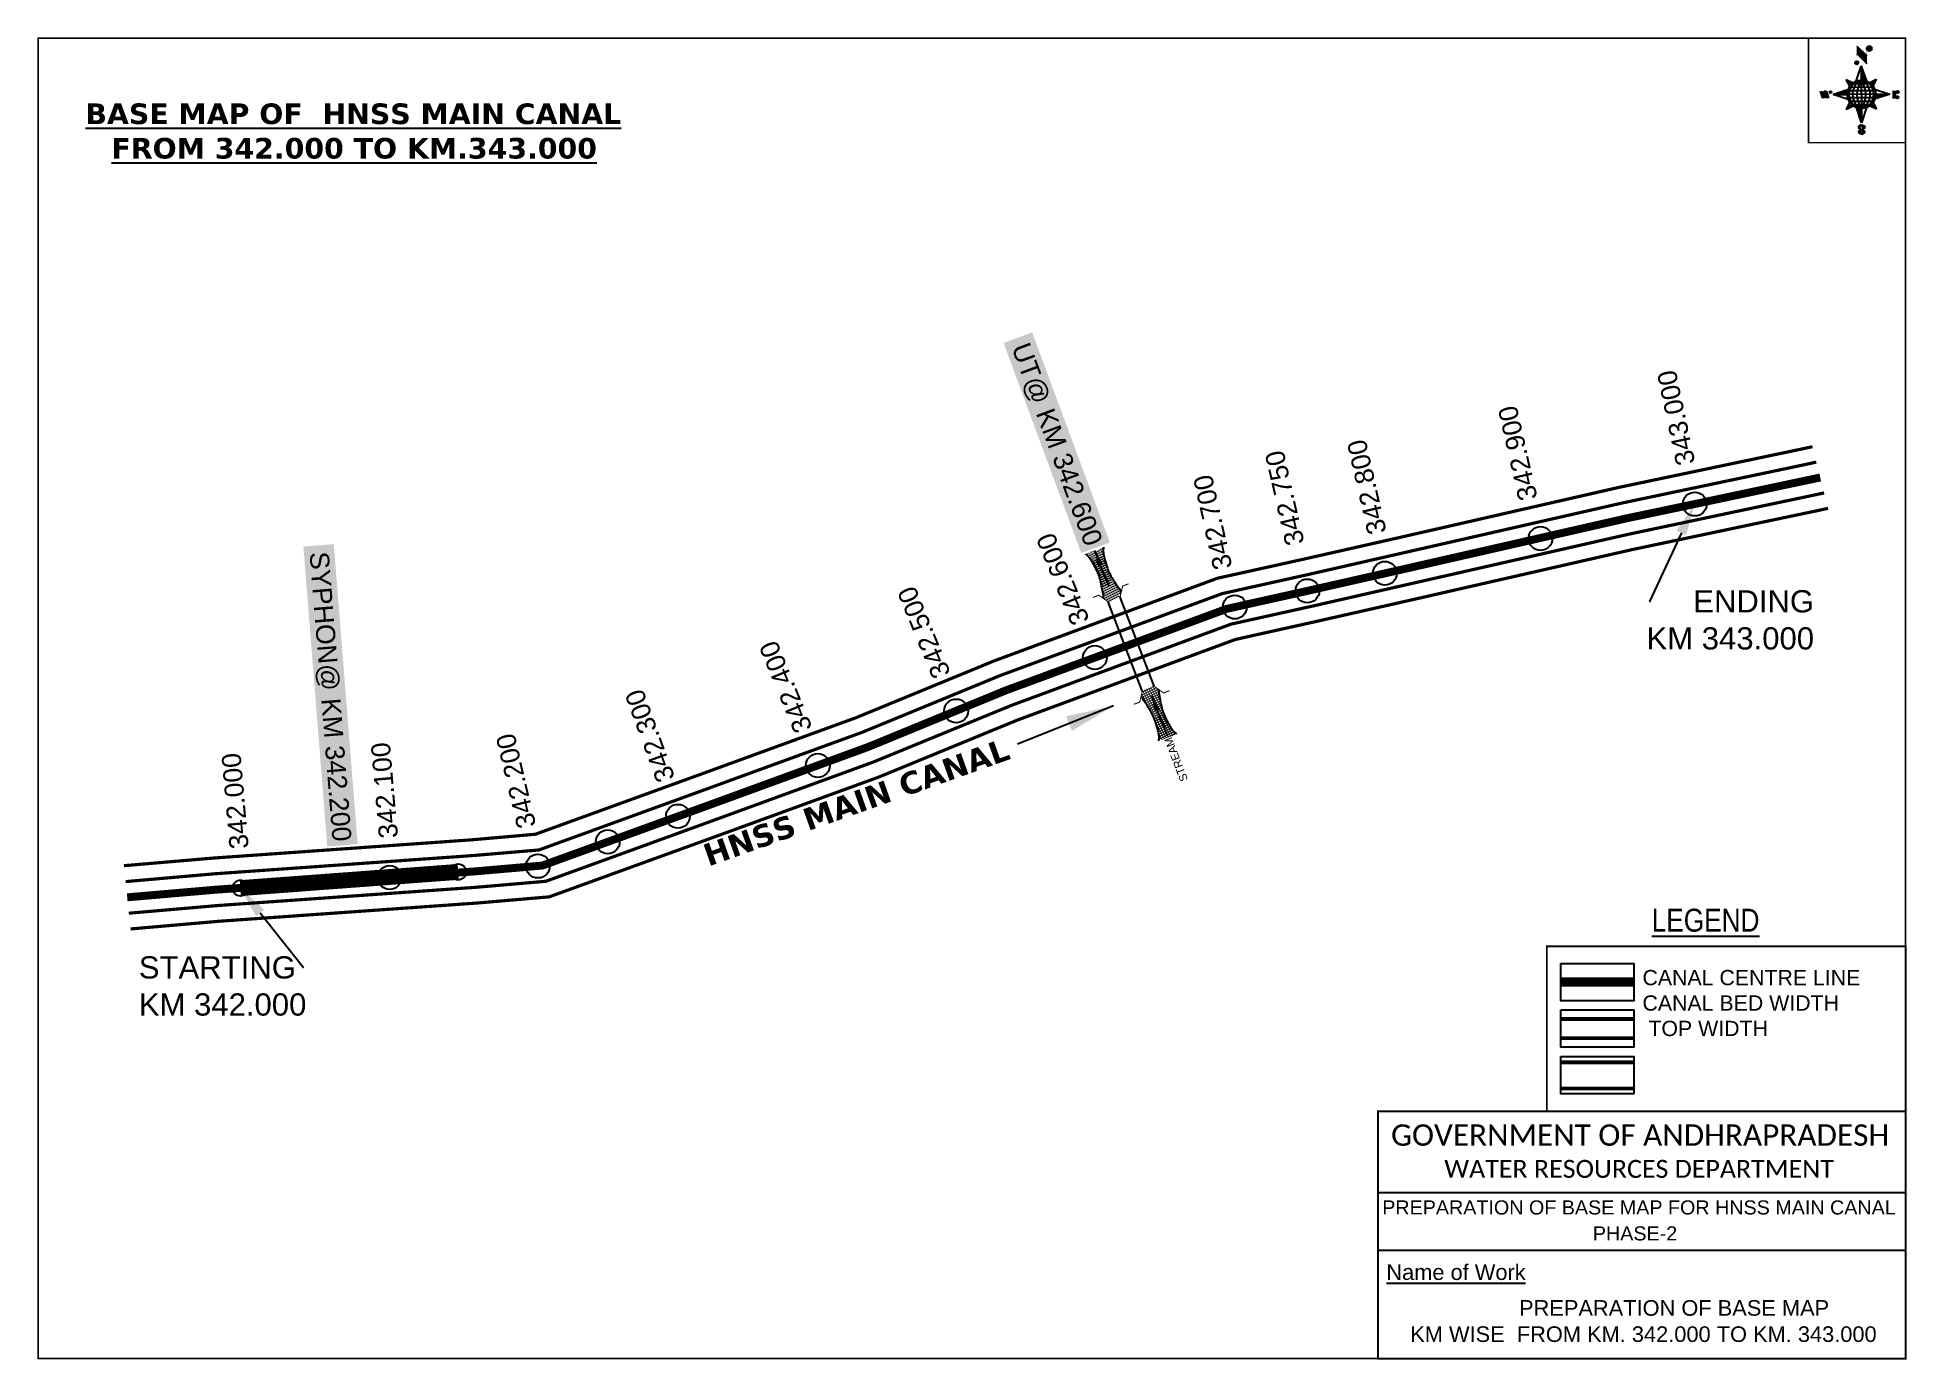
# Model space of a CAD drawing. Header units: inches. Extents: x 802935 to 804112, y 1568605 to 1569437.
import ezdxf
from ezdxf import colors
from ezdxf.entities.mleader import LeaderData, LeaderLine
from ezdxf.enums import TextEntityAlignment as Align
from ezdxf.math import Vec2, Vec3

# ---------------------------------------------------------------- set-up
doc = ezdxf.new("R2010")
doc.units = ezdxf.units.IN
doc.header["$LTSCALE"] = 15
doc.header["$MEASUREMENT"] = 0
doc.header["$PDMODE"] = 32
doc.header["$PDSIZE"] = 15
doc.linetypes.add('HIDDEN2', pattern=[0.1875, 0.125, -0.0625])
for name, color, linetype in [('AQUADUCT', 1, 'Continuous'), ('bord', 1, 'Continuous'), ('CANAL1', 7, 'Continuous'), ('CSMark', 72, 'Continuous'), ('DCBMS', 232, 'Continuous'), ('PAGE', 7, 'Continuous'), ('STRUCTURE', 5, 'Continuous'), ('TEXT', 6, 'Continuous')]:
    doc.layers.add(name, color=color, linetype=linetype)
doc.styles.add('ARIALN', font='ARIALN.TTF')
doc.styles.get("Standard").update_dxf_attribs({"font": 'arial.ttf'})
doc.dimstyles.get("Standard").update_dxf_attribs({"dimtxt": 20, "dimasz": 0.18, "dimexe": 0.18, "dimexo": 0.0625, "dimgap": 0.09, "dimtad": 0, "dimtih": 1, "dimtoh": 1, "dimdec": 4, "dimzin": 0, "dimdsep": 46, "dimtxsty": 'Standard', "dimcen": 0.09, "dimadec": 0, "dimazin": 0, "dimtfac": 1, "dimtdec": 4, "dimtofl": 0, "dimtmove": 0, "dimatfit": 3, "dimfxl": 1, "dimtolj": 1, "dimtzin": 0, "dimarcsym": 0})
pattern_1 = [(267.297113149, (-8720374.938, 50637915.138), (10.5367255337, -0.497431438), [])]
pattern_2 = [(357.297113149, (-8720374.938, 50637915.138), (0.497431438, 10.5367255337), [])]

# ---------------------------------------------------------------- blocks, each defined once
blk = doc.blocks.new('*X26')
at = {"color": 0, "linetype": 'Continuous'}
for p, q in [((6321.6, 240.5), (6322.3, 241.2)), ((6321.6, 240.3), (6322.3, 241)), ((6321.6, 240.1), (6322.3, 240.8)), ((6321.6, 239.9), (6322.4, 240.7)), ((6321.6, 239.8), (6322.4, 240.6)), ((6321.6, 239.6), (6322.5, 240.5)), ((6321.6, 239.4), (6322.5, 240.3)), ((6321.6, 239.2), (6322.6, 240.2)), ((6321.7, 239.1), (6322.6, 240.1)), ((6321.8, 240.8), (6322.4, 241.4)), ((6321.8, 239), (6322.7, 240)), ((6321.8, 239), (6322.8, 239.9)), ((6321.9, 238.9), (6322.9, 239.8)), ((6322, 238.8), (6323, 239.7)), ((6322.1, 241.3), (6322.4, 241.6)), ((6322.1, 238.7), (6323.1, 239.6)), ((6322.2, 238.6), (6323.1, 239.6)), ((6322.3, 238.5), (6323.2, 239.5)), ((6322.4, 238.5), (6323.3, 239.4)), ((6322.5, 238.4), (6323.4, 239.3)), ((6322.7, 238.4), (6323.6, 239.3)), ((6322.8, 238.3), (6323.7, 239.2)), ((6322.9, 238.3), (6323.8, 239.1)), ((6323.1, 238.2), (6323.9, 239.1)), ((6323.2, 238.2), (6324, 239)), ((6323.3, 238.2), (6324.2, 239)), ((6323.5, 238.1), (6324.3, 238.9)), ((6323.7, 238.1), (6324.4, 238.9)), ((6323.8, 238.1), (6324.6, 238.8)), ((6324.1, 238.2), (6324.7, 238.8)), ((6324.3, 238.3), (6324.9, 238.8)), ((6324.6, 238.3), (6325.1, 238.8)), ((6324.8, 238.4), (6325.2, 238.8)), ((6325.1, 238.5), (6325.4, 238.8)), ((6325.4, 238.6), (6325.6, 238.8))]:
    blk.add_line(p, q, dxfattribs=at)
blk = doc.blocks.new('*X25')
at = {"color": 0, "linetype": 'Continuous'}
for p, q in [((6324.4, 240.3), (6324.5, 240.4)), ((6324.6, 240.3), (6324.8, 240.5)), ((6324.7, 240.2), (6325, 240.5)), ((6324.8, 240.2), (6325.2, 240.6)), ((6325, 240.1), (6325.5, 240.6)), ((6325.1, 240.1), (6325.6, 240.6)), ((6325.2, 240), (6325.8, 240.6)), ((6325.3, 240), (6326, 240.6)), ((6325.4, 239.9), (6326.1, 240.6)), ((6325.5, 239.8), (6326.2, 240.5)), ((6325.6, 239.8), (6326.3, 240.5)), ((6325.7, 239.7), (6326.5, 240.4)), ((6325.9, 239.6), (6326.6, 240.3)), ((6326, 239.5), (6326.7, 240.3)), ((6326, 239.4), (6326.8, 240.2)), ((6326.1, 239.3), (6327, 240.2)), ((6326.2, 239.3), (6327.1, 240.1)), ((6326.3, 239.2), (6327.1, 240)), ((6326.4, 239.1), (6327.2, 239.9)), ((6326.5, 239), (6327.3, 239.8)), ((6326.5, 238.9), (6327.4, 239.7)), ((6326.6, 238.8), (6327.5, 239.6)), ((6326.7, 238.7), (6327.5, 239.5)), ((6326.8, 238.6), (6327.6, 239.4)), ((6326.8, 238.5), (6327.7, 239.3)), ((6326.8, 236.5), (6327.4, 237)), ((6326.9, 238.3), (6327.8, 239.2)), ((6326.9, 238.2), (6327.9, 239.1)), ((6326.9, 236.8), (6327.6, 237.4)), ((6327, 238.1), (6327.8, 239)), ((6327, 237.9), (6327.8, 238.8)), ((6327, 237.8), (6327.8, 238.6)), ((6327, 237.6), (6327.8, 238.4)), ((6327, 237.4), (6327.8, 238.2)), ((6327, 237.3), (6327.8, 238)), ((6327, 237.1), (6327.8, 237.9))]:
    blk.add_line(p, q, dxfattribs=at)
blk = doc.blocks.new('H')
at = {"layer": 'bord', "extrusion": (0.000427885, 0.004792, 0.999988)}
h = blk.add_hatch(dxfattribs=at)
h.set_pattern_fill('LINE', color=8, scale=84.387686, angle=-2.7029, style=0)
h.set_pattern_definition(pattern_2)
h.paths.add_polyline_path([(-492, 786, -0.090992), (-448, 775), (-486, 912)])
h = blk.add_hatch(dxfattribs=at)
h.set_pattern_fill('LINE', color=8, scale=84.387686, angle=-92.7029, style=0)
h.set_pattern_definition(pattern_1)
h.paths.add_polyline_path([(-625, 665, -0.090992), (-615, 710), (-751, 671)])
h = blk.add_hatch(dxfattribs=at)
h.set_pattern_fill('LINE', color=8, scale=84.387686, angle=-2.7029, style=0)
h.set_pattern_definition(pattern_2)
h.paths.add_polyline_path([(-504, 533, -0.090992), (-549, 543), (-510, 406)])
h = blk.add_hatch(dxfattribs=at)
h.set_pattern_fill('LINE', color=8, scale=84.387686, angle=-92.7029, style=0)
h.set_pattern_definition(pattern_1)
h.paths.add_polyline_path([(-246, 647), (-372, 653, -0.090992), (-382, 609)])
for p, q in [((-519, 1020, -1217), (-435, 927, -1216)), ((-516, 1087, -1217), (-432, 994, -1217)), ((-538, 774, -1216), (-487, 906, -1216)), ((-487, 906, -1216), (-493, 780, -1216)), ((-487, 906, -1216), (-448, 769, -1216)), ((-865, 701, -1215), (-847, 638, -1215)), ((-847, 700, -1215), (-829, 637, -1215)), ((-829, 699, -1215), (-811, 636, -1215)), ((-829, 699, -1215), (-811, 698, -1215)), ((-811, 698, -1215), (-794, 635, -1215)), ((-752, 665, -1215), (-615, 704, -1215)), ((-627, 794, -1216), (-567, 760, -1216)), ((-627, 794, -1216), (-584, 747, -1215)), ((-599, 731, -1215), (-627, 794, -1216)), ((-421, 753, -1216), (-359, 781, -1216)), ((-359, 781, -1216), (-405, 739, -1216)), ((-359, 781, -1216), (-392, 721, -1215)), ((-379, 693, -1215), (-246, 641, -1215)), ((-213, 669, -1215), (-217, 601, -1215)), ((-752, 665, -1215), (-625, 659, -1215)), ((-619, 614, -1215), (-752, 665, -1215)), ((-639, 526, -1214), (-606, 585, -1215)), ((-639, 526, -1214), (-593, 568, -1215)), ((-577, 553, -1215), (-639, 526, -1214)), ((-511, 400, -1214), (-549, 537, -1214)), ((-460, 533, -1215), (-511, 400, -1214)), ((-505, 527, -1214), (-511, 400, -1214)), ((-371, 513, -1214), (-431, 546, -1215)), ((-371, 513, -1214), (-414, 560, -1215)), ((-399, 576, -1215), (-371, 513, -1214)), ((-246, 641, -1215), (-383, 603, -1215)), ((-373, 647, -1215), (-246, 641, -1215)), ((-197, 600, -1215), (-194, 668, -1215))]:
    blk.add_line(p, q, dxfattribs=at)
at = {"layer": 'bord', "color": 8, "linetype": 'ByBlock', "extrusion": (0.000427885, 0.004792, 0.999988)}
for p, q in [((-375, 679, -1215), (-620, 691, -1215)), ((-386, 711, -1215), (-605, 722, -1215)), ((-411, 744, -1216), (-578, 752, -1216)), ((-493, 780, -1216), (-505, 527, -1214)), ((-373, 647, -1215), (-625, 659, -1215)), ((-378, 616, -1215), (-623, 628, -1215)), ((-392, 585, -1215), (-611, 595, -1215)), ((-420, 555, -1215), (-587, 562, -1215))]:
    blk.add_line(p, q, dxfattribs=at)
at = {"layer": 'bord', "extrusion": (0.000427885, 0.004792, 0.999988), "elevation": -1212}
for points, const_width in [([(-522, 960), (-516, 1093)], 1.61), ([(-434, 933), (-428, 1066)], 1.61), ([(-870, 707), (-846, 706)], 0.642), ([(-829, 643), (-821, 678)], 0.642), ([(-793, 641), (-782, 694)], 0.642), ([(-223, 676), (-174, 673)], 0.706), ([(-829, 643), (-855, 644)], 0.642), ([(-811, 642), (-784, 641)], 0.642), ([(-177, 605), (-226, 607)], 0.706), ([(-195, 645), (-185, 644)], 0.706)]:
    blk.add_lwpolyline(points, dxfattribs=dict(at, const_width=const_width))
for points, const_width in [([(-414, 1073, 1), (-398, 1058, 1)], 22.3), ([(-530, 950, 1), (-520, 939, 1)], 14.8), ([(-776, 697, 1), (-769, 690, 1)], 8.9), ([(-180, 618, 1), (-173, 611, 1)], 9.79), ([(-178, 667, 1), (-171, 660, 1)], 9.79), ([(-490, 362, 1), (-498, 369, 1)], 11.1), ([(-525, 322, 1), (-533, 329, 1)], 11.1)]:
    blk.add_lwpolyline(points, format="xyb", close=True, dxfattribs=dict(at, const_width=const_width))
for points in [[(-537, 317), (-531, 310), (-520, 307), (-505, 307), (-494, 310), (-486, 318), (-487, 326), (-491, 333), (-494, 336), (-503, 341), (-522, 347), (-530, 352), (-534, 355), (-537, 363), (-537, 373), (-530, 381), (-520, 384), (-504, 384), (-493, 380), (-487, 373)], [(-522, 348), (-526, 354), (-528, 361), (-528, 371), (-526, 375), (-521, 381), (-515, 384)], [(-505, 307), (-499, 312), (-497, 319), (-497, 327), (-501, 335), (-509, 343)]]:
    blk.add_lwpolyline(points, dxfattribs=at)
at = {"layer": 'bord', "extrusion": (0.000427885, 0.004792, 0.999988)}
for centre, radius in [((-406, 1065, -1212), 22.3), ((-525, 944, -1212), 14.8), ((-773, 694, -1212), 8.9), ((-498, 659, -1212), 127), ((-177, 615, -1212), 9.79), ((-174, 663, -1212), 9.79), ((-494, 365, -1212), 11.1), ((-529, 325, -1212), 11.1)]:
    blk.add_circle(centre, radius, dxfattribs=at)
at = {"layer": 'bord', "color": 8, "linetype": 'ByBlock', "extrusion": (0.000427885, 0.004792, 0.999988)}
for centre, radius, start, end in [((-482, 658, -1212), 128, 94.9254, 259.6691), ((-437, 656, -1212), 141, 113.2864, 241.308), ((-316, 651, -1212), 222, 142.5892, 212.0053), ((-560, 662, -1212), 141, 293.2864, 61.308), ((-681, 668, -1212), 222, 322.5892, 32.0053), ((-515, 660, -1212), 128, 274.9254, 79.6691)]:
    blk.add_arc(centre, radius, start, end, dxfattribs=at)
at = {"layer": 'bord', "extrusion": (0.000427885, 0.004792, 0.999988)}
for points in [[(-516, 1093, -1212), (-431, 1000, -1212), (-519, 1026, -1212), (-434, 933, -1212)], [(-864, 707, -1212), (-846, 706, -1212), (-846, 644, -1212), (-829, 643, -1212)], [(-829, 705, -1212), (-811, 704, -1212), (-811, 642, -1212), (-793, 641, -1212)], [(-193, 674, -1212), (-197, 606, -1212), (-213, 675, -1212), (-216, 607, -1212)]]:
    blk.add_solid(points, dxfattribs=at)
at = {"layer": 'bord', "extrusion": (0.000427885, 0.004792, 0.999988), "xscale": 7.977342409717546, "yscale": 7.977342408231451, "zscale": 7.977342408476333, "rotation": 138.0840426661453}
for name, p in [('*X25', (38301, -31929, -1212)), ('*X26', (38314, -31951, -1212))]:
    blk.add_blockref(name, p, dxfattribs=at)
blk = doc.blocks.new('UT')
at = {"layer": 'STRUCTURE'}
h = blk.add_hatch(dxfattribs=at)
h.set_pattern_fill('DASH', color=150, scale=8, angle=-39.6278, style=0)
h.set_pattern_definition([(320.372247933, (-4370.464, -6260.8811), (1.40800153113, 0.132407282), [1, -1])])
h.paths.add_polyline_path([(765163, 1700681.9), (765165.6, 1700680.6), (765167.2, 1700680.3), (765169.1, 1700680), (765172.4, 1700679.6), (765176.4, 1700679.3), (765179.5, 1700679.5), (765183.1, 1700679.9), (765187.7, 1700680.9), (765188.9, 1700681.2), (765193.1, 1700682.2), (765196.1, 1700680.2), (765196.1, 1700672.2), (765193.1, 1700670.2), (765190.5, 1700670.8), (765188.1, 1700671.3), (765185.5, 1700671.8), (765183.6, 1700672.1), (765181, 1700672.5), (765180.3, 1700672.5), (765178.5, 1700672.6), (765176.7, 1700672.6), (765174.6, 1700672.5), (765172.5, 1700672.3), (765170.4, 1700672), (765168.5, 1700671.7), (765166.1, 1700671.2), (765165, 1700670.8), (765163, 1700669.7)])
h.paths.add_polyline_path([(765259.1, 1700682.2), (765256.1, 1700680.2), (765256.1, 1700672.2), (765259.1, 1700670.2), (765261.9, 1700671), (765264.4, 1700671.6), (765266.4, 1700672), (765269.1, 1700672.5), (765272.7, 1700673), (765276.1, 1700673.1), (765278.6, 1700672.9), (765281.2, 1700672.7), (765283.9, 1700672.3), (765286.4, 1700671.9), (765288, 1700671.3), (765289.2, 1700670.6), (765289.1, 1700682.7), (765287.6, 1700681.8), (765285.7, 1700681.2), (765283, 1700680.7), (765281.2, 1700680.4), (765276.7, 1700679.9), (765272.7, 1700679.9), (765268.7, 1700680.3), (765264.8, 1700681), (765261.2, 1700681.7)])
at = {"layer": 'STRUCTURE', "color": 150, "const_width": 0.628}
for points in [[(765190.1, 1700688.2), (765190.1, 1700684.2), (765196.1, 1700680.2), (765256.1, 1700680.2), (765262.1, 1700684.2), (765262.1, 1700688.2)], [(765190.1, 1700664.2), (765190.1, 1700668.2), (765196.1, 1700672.2), (765256.1, 1700672.2), (765262.1, 1700668.2), (765262.1, 1700664.2)]]:
    blk.add_lwpolyline(points, dxfattribs=at)
at = {"layer": 'STRUCTURE', "color": 150}
for points in [[(765196.1, 1700680.2), (765256.1, 1700680.2)], [(765196.1, 1700672.2), (765256.1, 1700672.2)], [(765196.1, 1700672.2), (765256.1, 1700672.2)]]:
    blk.add_lwpolyline(points, dxfattribs=at)
at = {"layer": 'STRUCTURE', "color": 0}
blk.add_circle((765226.1, 1700676.2), 1.89, dxfattribs=at)
at = {"layer": 'STRUCTURE', "color": 150}
for points in [[(765163, 1700681.9), (765164.4, 1700681.1), (765167.9, 1700680.2), (765171.2, 1700679.8), (765176.1, 1700679.4), (765184.7, 1700680.3), (765193.1, 1700682.2)], [(765289.1, 1700682.7), (765287.8, 1700681.9), (765284.3, 1700680.9), (765280.9, 1700680.4), (765276.1, 1700679.8), (765267.4, 1700680.5), (765259.1, 1700682.2)], [(765163, 1700669.7), (765164.3, 1700670.6), (765167.8, 1700671.6), (765171.2, 1700672.1), (765176, 1700672.6), (765184.7, 1700672), (765193.1, 1700670.2)], [(765289.2, 1700670.6), (765287.8, 1700671.4), (765284.2, 1700672.3), (765280.9, 1700672.7), (765276.1, 1700673.1), (765267.4, 1700672.2), (765259.1, 1700670.2)]]:
    blk.add_spline(points, degree=3, dxfattribs=at)
at = {"layer": 'STRUCTURE', "color": 0}
blk.add_text('STREAM', height=5, dxfattribs=at).set_placement((765148.2, 1700675.8), align=Align.MIDDLE_CENTER)
for points in [[(765190.9, 1700676), (765164.2, 1700675.8)], [(765289.3, 1700676.7), (765265.4, 1700676.4)]]:
    blk.add_leader(points, dimstyle='Standard', override={"dimasz": 10, "dimgap": 0.09, "dimtad": 0}, dxfattribs=at)

msp = doc.modelspace()

# ---------------------------------------------------------------- linework, layer by layer
at = {"color": 3}
for centre in [(803200, 1568912), (803062.9, 1568901.8)]:
    msp.add_circle(centre, 5, dxfattribs=at)
at = {"layer": 'CANAL1', "color": 200, "const_width": 2}
for points in [[(802989.6, 1568915.9), (803045.8, 1568920.7), (803208.7, 1568932.2), (803248.6, 1568935.7), (803348.1, 1568971.8), (803450.5, 1569009.1), (803537.3, 1569044.8), (803677.8, 1569096.8), (803731.6, 1569108.7), (803790.9, 1569122.1), (803930.1, 1569153.9), (804046.3, 1569178.3), (804052.3, 1569179.6)], [(802993.8, 1568876.1), (803049, 1568880.9), (803211.8, 1568892.4), (803257.3, 1568896.3), (803361.8, 1568934.2), (803465, 1568971.8), (803551.8, 1569007.5), (803689.2, 1569058.3), (803740.4, 1569069.7), (803799.7, 1569083.1), (803938.7, 1569114.8), (804054.7, 1569139.2), (804062.1, 1569140.8)]]:
    msp.add_lwpolyline(points, dxfattribs=at)
at = {"layer": 'CANAL1', "color": 1, "linetype": 'HIDDEN2', "ltscale": 8, "const_width": 5}
msp.add_lwpolyline([(802991.7, 1568896), (803047.4, 1568900.8), (803132, 1568906.8), (803210.3, 1568912.3), (803253, 1568916), (803355, 1568953), (803457.7, 1568990.5), (803544.6, 1569026.2), (803623.5, 1569055.3), (803683.5, 1569077.5), (803734.7, 1569088.9), (803795.3, 1569102.6), (803934.4, 1569134.3), (803978.2, 1569143.5), (804050.5, 1569158.8), (804057.2, 1569160.2)], dxfattribs=at)
at = {"layer": 'CANAL1', "color": 5, "const_width": 2}
for points in [[(802990.7, 1568905.9), (803046.6, 1568910.8), (803209.5, 1568922.3), (803250.8, 1568925.8), (803351.5, 1568962.4), (803454.1, 1568999.8), (803540.9, 1569035.5), (803680.7, 1569087.1), (803733.8, 1569098.9), (803793.1, 1569112.4), (803932.3, 1569144.1), (804048.4, 1569168.5), (804054.7, 1569169.9)], [(802992.7, 1568886), (803048.2, 1568890.8), (803211.1, 1568902.3), (803255.2, 1568906.1), (803358.4, 1568943.6), (803461.4, 1568981.2), (803548.2, 1569016.8), (803686.3, 1569067.9), (803738.2, 1569079.4), (803797.5, 1569092.9), (803936.6, 1569124.5), (804052.6, 1569149), (804059.6, 1569150.5)]]:
    msp.add_lwpolyline(points, dxfattribs=at)
at = {"layer": 'CANAL1', "color": 1, "linetype": 'HIDDEN2', "ltscale": 100, "const_width": 6, "elevation": -0.4}
msp.add_lwpolyline([(803939.9, 1568842.7), (803893.9, 1568842.7)], dxfattribs=at)
at = {"layer": 'CANAL1', "color": 5, "const_width": 2.4, "elevation": -0.4}
for points in [[(803939.9, 1568819.4), (803893.9, 1568819.4)], [(803939.9, 1568807.4), (803893.9, 1568807.4)]]:
    msp.add_lwpolyline(points, dxfattribs=at)
at = {"layer": 'CANAL1', "color": 200, "const_width": 2.4, "elevation": -0.4}
for points in [[(803939.9, 1568792.2), (803893.9, 1568792.2)], [(803939.9, 1568775.7), (803893.9, 1568775.7)]]:
    msp.add_lwpolyline(points, dxfattribs=at)
at = {"layer": 'CSMark', "color": 3}
for p in [(803978.2, 1569143.5), (803881.1, 1569121.8), (803783.2, 1569099.9), (803734.4, 1569088.8), (803688.7, 1569078.7), (803600.7, 1569046.9), (803513.4, 1569013.3), (803426.3, 1568979), (803338.3, 1568947), (803294.1, 1568930.9), (803156.9, 1568908.5), (803250.2, 1568915.7)]:
    msp.add_point(p, dxfattribs=at)
at = {"layer": 'PAGE', "const_width": 1}
msp.add_lwpolyline([(802935.7, 1568605.7), (804110.9, 1568605.7), (804110.9, 1569436.7), (802935.7, 1569436.7), (802935.7, 1568605.7)], dxfattribs=at)
at = {"layer": 'PAGE'}
for points, const_width in [([(804110.9, 1569436.7), (804049.8, 1569436.7), (804049.8, 1569370.9), (804110.9, 1569370.9)], 1), ([(803885.1, 1568865.1), (804110.9, 1568865.1), (804110.9, 1568761.3), (803885.1, 1568761.3)], 1.2), ([(803778.8, 1568761.3), (804110.9, 1568761.3), (804110.9, 1568605.7), (803778.8, 1568605.7)], 1.2)]:
    msp.add_lwpolyline(points, close=True, dxfattribs=dict(at, const_width=const_width))
at = {"layer": 'PAGE', "elevation": -0.4}
for points in [[(803893.9, 1568854.4), (803939.9, 1568854.4), (803939.9, 1568830.9), (803893.9, 1568830.9)], [(803893.9, 1568825.2), (803939.9, 1568825.2), (803939.9, 1568801.7), (803893.9, 1568801.7)], [(803893.9, 1568795.9), (803939.9, 1568795.9), (803939.9, 1568772.4), (803893.9, 1568772.4)]]:
    msp.add_lwpolyline(points, close=True, dxfattribs=at)
at = {"layer": 'PAGE'}
for points in [[(803778.8, 1568710.3), (804110.9, 1568710.3)], [(803778.8, 1568674), (804110.9, 1568674)]]:
    msp.add_lwpolyline(points, dxfattribs=at)
at = {"layer": 'STRUCTURE', "color": 4, "const_width": 10}
msp.add_lwpolyline([(803200, 1568912), (803062.9, 1568901.8)], dxfattribs=at)

# ---------------------------------------------------------------- block references
at = {"layer": 'AQUADUCT', "color": 1, "xscale": 0.0703495379661093, "yscale": 0.07034953800030053, "zscale": 0.07034953795990817, "rotation": 3.078330607406165}
msp.add_blockref('H', (804120.6, 1569357.3, 85.4), dxfattribs=at)
at = {"layer": 'STRUCTURE', "color": 0, "rotation": 110.9843921392804}
msp.add_blockref('UT', (2665545.4, 1463615.9), dxfattribs=at)

# ---------------------------------------------------------------- texts
at = {"layer": 'CANAL1', "insert": (803351.9, 1568928.2), "char_height": 14, "width": 205.129, "attachment_point": 1, "rotation": 19.5993}
msp.add_mtext('\\pi0.96322;{\\fVerdana|b1|i0|c0|p34;HNSS MAIN CANAL}', dxfattribs=at)
at = {"layer": 'CSMark', "color": 1}
for s, rotation, p in [('343.000', 101.8939, (803972.7, 1569168.1)), ('342.900', 102.8282, (803873.5, 1569145.9)), ('342.750', 102.8282, (803726.8, 1569117.7)), ('342.800', 102.8282, (803778.5, 1569124.6)), ('342.700', 102.5207, (803681.4, 1569102.4)), ('342.600', 112.3331, (803592, 1569068.2)), ('342.500', 112.3331, (803504.6, 1569034.6)), ('342.400', 112.3331, (803417.6, 1569000.3)), ('342.300', 110.0215, (803331, 1568969.1)), ('342.200', 103.271, (803243.3, 1568939.7)), ('342.000', 94.9604, (803062.2, 1568926.4)), ('342.100', 94.9604, (803156.2, 1568933.1))]:
    msp.add_text(s, height=12, rotation=rotation, dxfattribs=at).set_placement(p, align=Align.MIDDLE_LEFT)
at = {"layer": 'PAGE', "extrusion": (0.000201441, 0.004807, 0.999988), "style": 'ARIALN'}
msp.add_text('%%ULEGEND', height=14.4, rotation=359.9999, dxfattribs=at).set_placement((803985, 1568862.7, 7703.3), align=Align.MIDDLE)
at = {"layer": 'PAGE', "extrusion": (0.000201441, 0.004807, 0.999988)}
for s, height, p in [('PREPARATION OF BASE MAP FOR HNSS MAIN CANAL', 8.878, (803781.5, 1568677.5, 7702.4)), ('%%UName of Work', 9.822, (803784.1, 1568636.3, 7701))]:
    msp.add_text(s, height=height, rotation=359.9999, dxfattribs=at).set_placement(p)
for s, height, p in [('PHASE-2', 8.88, (803940.6, 1568665.6, 7702.3)), ('PREPARATION OF BASE MAP', 9.822, (803965.2, 1568618.7, 7701.1)), ('KM WISE  FROM KM. 342.000 TO KM. 343.000', 9.822, (803945.9, 1568602.2, 7701.1))]:
    msp.add_text(s, height=height, rotation=359.9999, dxfattribs=at).set_placement(p, align=Align.MIDDLE_CENTER)
at = {"layer": 'PAGE', "extrusion": (0.000201441, 0.004807, 0.999988), "attachment_point": 1, "text_direction": (1, -1e-06, -0.000201)}
for s, insert, char_height, width in [('CANAL CENTRE LINE CANAL BED WIDTH {\\H2.3717x; }\\P TOP WIDTH{\\H1.9152x; }', (803945.3, 1568850.3, -0.4), 9.6, 168.926), ('\\pi3.5885;{\\fCalibri|b0|i0|c0|p34;\\H1.3333x;GOVERNMENT OF ANDHRAPRADESH\\P\\pi37.073;\\H0.83998x;WATER RESOURCES DEPARTMENT}', (803783.5, 1568753.1, -1.3), 10.059, 321.276)]:
    msp.add_mtext(s, dxfattribs=dict(at, insert=insert, char_height=char_height, width=width))
at = {"layer": 'STRUCTURE', "color": 5, "char_height": 12, "attachment_point": 1, "bg_fill": 1, "box_fill_scale": 1.3, "bg_fill_color": 7, "bg_fill_true_color": 16777215, "bg_fill_transparency": 4390977}
for s, insert, width, rotation in [('\\pi0.71894;UT@ KM 342.600', (803559.1, 1569246.9), 133.741, 290.2907), ('\\pi0.43653;SYPHON@ KM 342.200', (803118.4, 1569114.4), 182.191, 274.556)]:
    msp.add_mtext(s, dxfattribs=dict(at, insert=insert, width=width, rotation=rotation))
at = {"layer": 'TEXT', "color": 1, "insert": (802943.6, 1569395.6), "char_height": 13, "width": 379.826, "attachment_point": 1}
msp.add_mtext('\\pi21.755;{\\fVerdana|b1|i0|c0|p34;\\LBASE MAP OF  HNSS MAIN CANAL \\P\\pi38.16;FROM 342.000 TO KM.343.000}', dxfattribs=at)

# ---------------------------------------------------------------- leaders
at = {"layer": 'CANAL1'}
msp.add_leader([(803612.3, 1569016.5), (803551.9, 1568992.3)], dimstyle='Standard', override={"dimasz": 30, "dimgap": 0.09, "dimtad": 0}, dxfattribs=at)
at = {"layer": 'DCBMS', "color": 5}
ml = msp.add_multileader_mtext('Standard', dxfattribs=at)
ml.set_content('STARTING\\PKM 342.000', color=5)
ml.set_leader_properties()
ml.build(insert=Vec2(0, 0))
ml.multileader.update_dxf_attribs({"dogleg_length": 0.36, "arrow_head_size": 20})
ctx = ml.context
ctx.base_point, ctx.char_height, ctx.arrow_head_size, ctx.landing_gap_size, ctx.plane_origin = Vec3(802998.9, 1568851.8), 14, 20, 0.09, Vec3(803169.8, 1568924.6)
notes = []
notes.append((ctx, [(0, (1, 1, 0), (803102.6, 1568851.8), (-1, 0), 0.36, [(0, [(803062.9, 1568901.8)], 0, [])])]))
ctx.mtext.insert, ctx.mtext.flow_direction = Vec3(802999, 1568858.9), 5
for ctx, leaders in notes:
    for number, flags, end, landing, length, lines in leaders:
        leader = LeaderData()
        leader.index, (leader.has_last_leader_line, leader.has_dogleg_vector, leader.attachment_direction) = number, flags
        leader.last_leader_point, leader.dogleg_vector, leader.dogleg_length = Vec3(end), Vec3(landing), length
        for number, points, colour, breaks in lines:
            line = LeaderLine()
            line.index, line.vertices, line.color, line.breaks = number, Vec3.list(points), colors.encode_raw_color(colour), breaks
            leader.lines.append(line)
        ctx.leaders.append(leader)

# ---------------------------------------------------------------- next in the draw order: leaders
ml = msp.add_multileader_mtext('Standard', dxfattribs=at)
ml.set_content('ENDING \\PKM 343.000', color=5)
ml.set_leader_properties()
ml.build(insert=Vec2(0, 0))
ml.multileader.update_dxf_attribs({"dogleg_length": 0.36, "arrow_head_size": 20})
ctx = ml.context
ctx.base_point, ctx.char_height, ctx.arrow_head_size, ctx.landing_gap_size, ctx.plane_origin = Vec3(803950.1, 1569082.2), 14, 20, 0.09, Vec3(804093.8, 1569294.5)
ctx.text_align_type = 2
notes = []
notes.append((ctx, [(1, (1, 1, 0), (803949.8, 1569082.2), (1, 0), 0.36, [(0, [(803978.2, 1569143.5)], 0, [])])]))
ctx.mtext.insert, ctx.mtext.width, ctx.mtext.alignment, ctx.mtext.flow_direction = Vec3(804053.3, 1569089.3), 109.049, 3, 5
ctx.mtext.has_bg_fill, ctx.mtext.bg_color, ctx.mtext.bg_scale_factor, ctx.mtext.bg_transparency, ctx.mtext.use_window_bg_color = 1, -1027028792, 1.5, 0, 1
for ctx, leaders in notes:
    for number, flags, end, landing, length, lines in leaders:
        leader = LeaderData()
        leader.index, (leader.has_last_leader_line, leader.has_dogleg_vector, leader.attachment_direction) = number, flags
        leader.last_leader_point, leader.dogleg_vector, leader.dogleg_length = Vec3(end), Vec3(landing), length
        for number, points, colour, breaks in lines:
            line = LeaderLine()
            line.index, line.vertices, line.color, line.breaks = number, Vec3.list(points), colors.encode_raw_color(colour), breaks
            leader.lines.append(line)
        ctx.leaders.append(leader)

doc.saveas('drawing.dxf')
